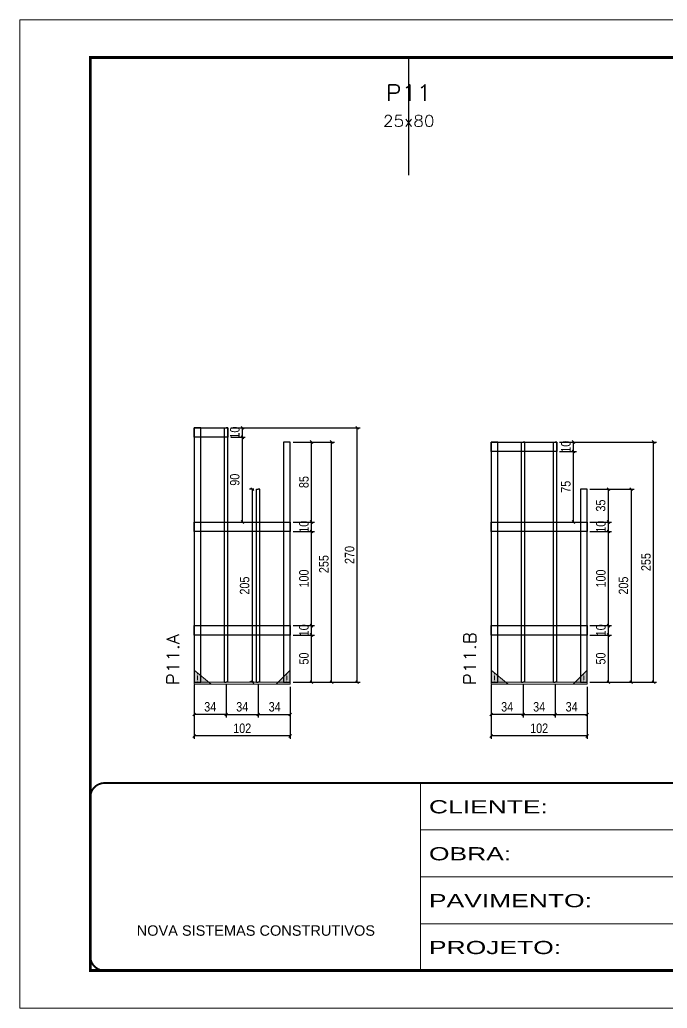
# Model space of a CAD drawing. Extents: x 14400 to 20667, y -21631 to 6985.
# Drawn here: x 17597 to 18285, y 4786 to 5836 of the extents above; entities that cross this region are included whole.
import ezdxf
from ezdxf.enums import TextEntityAlignment as Align

# ---------------------------------------------------------------- set-up
doc = ezdxf.new("R2010")
doc.units = 0
for name, pattern in [('CONTINUO', [0]), ('DASHED', [0.75, 0.5, -0.25]), ('HIDDEN', [0.375, 0.25, -0.125])]:
    doc.linetypes.add(name, pattern=pattern)
for name, color, linetype in [('COTA', 241, 'Continuous'), ('SARR_2.2x10', 60, 'Continuous'), ('SARR_3.5x7', 81, 'Continuous'), ('SARR_7x7', 40, 'Continuous'), ('Texto de Titulo', 7, 'Continuous'), ('Texto Qtd Sarr', 242, 'Continuous')]:
    doc.layers.add(name, color=color, linetype=linetype)
for name, color, linetype, lineweight in [('Folhas', 255, 'Continuous', 9), ('Madeira', 126, 'Continuous', 18), ('Sarr 2.2x7', 40, 'Continuous', 9), ('SARRAFO DE PRESSAO', 251, 'DASHED', 9), ('Texto Seção', 7, 'Continuous', 15)]:
    doc.layers.add(name, color=color, linetype=linetype, lineweight=lineweight)
doc.styles.add('ARIAL', font='arial.ttf')
doc.styles.add('COTA TECNICA', font='techl___.ttf', dxfattribs={"height": 10})
doc.styles.add('REGUA-120', font='ROMANS.shx', dxfattribs={"height": 15})
doc.styles.add('ROMANS', font='romans.shx')
doc.styles.add('Tecnologia', font='')
doc.styles.get('Tecnologia').set_extended_font_data('Forgotten Futurist')
doc.dimstyles.new('PAINEL', dxfattribs={"dimtxt": 10, "dimasz": 3, "dimexe": 3, "dimexo": 3, "dimgap": 3, "dimtad": 1, "dimdec": 1, "dimzin": 12, "dimdsep": 46, "dimtxsty": 'COTA TECNICA', "dimblk1": 'OBLIQUE', "dimblk2": 'OBLIQUE', "dimsah": 1, "dimcen": 0.9, "dimclrd": 4, "dimclre": 4, "dimclrt": 240, "dimadec": 1, "dimazin": 3, "dimtfac": 1, "dimtdec": 1, "dimtmove": 0, "dimatfit": 3, "dimfxl": 1, "dimtolj": 1, "dimtzin": 12, "dimarcsym": 0})

# ---------------------------------------------------------------- blocks, each defined once
blk = doc.blocks.new('9999999999')
at = {"color": 30, "linetype": 'CONTINUO'}
for p, q in [((98564.6, 34230.2), (98564.6, 34429.4)), ((98564.6, 34379.6), (99584, 34379.6)), ((98564.6, 34329.8), (99488, 34329.8)), ((98564.6, 34280), (99488, 34280))]:
    blk.add_line(p, q, dxfattribs=at)
at = {"color": 30, "linetype": 'CONTINUO', "const_width": 2}
blk.add_lwpolyline([(99584, 34230.2), (99584, 34414.4, 0.414214), (99569, 34429.4), (98229, 34429.4, 0.414214), (98214, 34414.4), (98214, 34245.2, 0.414214), (98229, 34230.2), (99584, 34230.2)], format="xyb", dxfattribs=at)
at = {"layer": 'Folhas'}
blk.add_lwpolyline([(98139, 34190.2), (99624, 34190.2), (99624, 35240.2), (98139, 35240.2)], close=True, dxfattribs=at)
at = {"layer": 'Folhas', "color": 30, "const_width": 3}
blk.add_lwpolyline([(98214, 34230.2), (99584, 34230.2), (99584, 35200.2), (98214, 35200.2)], close=True, dxfattribs=at)
at = {"color": 7, "linetype": 'Continuous', "ltscale": 5, "style": 'ARIAL'}
blk.add_text('NOVA SISTEMAS CONSTRUTIVOS', height=11.059, dxfattribs=at).set_placement((98263.2, 34267.2))
at = {"layer": 'Folhas', "color": 7, "style": 'Tecnologia', "width": 1.5}
for s, p in [('CLIENTE:', (98573.7, 34397.2)), ('OBRA:', (98573.7, 34347.3)), ('PAVIMENTO:', (98573.7, 34297.5)), ('PROJETO:', (98573.7, 34247.7))]:
    blk.add_text(s, height=14, dxfattribs=at).set_placement(p)
blk = doc.blocks.new('titulo1')
at = {"layer": 'Defpoints', "color": 252, "linetype": 'HIDDEN', "ltscale": 2}
blk.add_line((0, 0), (0, 125), dxfattribs=at)
at = {"layer": 'Defpoints', "style": 'ROMANS', "oblique": 15}
blk.add_attdef('FOLHA', text='', height=10, dxfattribs=at).set_placement((0, 15.6), align=Align.MIDDLE_CENTER)
at = {"layer": 'Texto Qtd Sarr', "color": 3, "style": 'ROMANS', "oblique": 15}
for tag, height, p in [('TITULO', 17, (0, 71.4)), ('SEÇÃO', 12, (0, 41.5))]:
    blk.add_attdef(tag, text='', height=height, dxfattribs=at).set_placement(p, align=Align.MIDDLE_CENTER)
blk = doc.blocks.new('_Oblique')
at = {"color": 0, "linetype": 'ByBlock', "lineweight": -2}
blk.add_line((-0.5, -0.5), (0.5, 0.5), dxfattribs=at)
blk = doc.blocks.new('*D684')
at = {"layer": 'COTA', "color": 4, "lineweight": -2, "transparency": 16777216}
for p, q in [((18097.8, 5129.6), (18097.8, 5095.1)), ((18131.8, 5129.6), (18131.8, 5095.1)), ((18131.8, 5098.1), (18097.8, 5098.1))]:
    blk.add_line(p, q, dxfattribs=at)
at = {"layer": 'Defpoints', "color": 0, "transparency": 16777216}
for p in [(18097.8, 5132.6), (18131.8, 5132.6), (18097.8, 5098.1)]:
    blk.add_point(p, dxfattribs=at)
at = {"layer": 'COTA', "color": 4, "lineweight": -2, "transparency": 16777216, "xscale": 3, "yscale": 3, "zscale": 3, "rotation": 180}
blk.add_blockref('_Oblique', (18097.8, 5098.1), dxfattribs=at)
at = {"layer": 'COTA', "color": 4, "lineweight": -2, "transparency": 16777216, "xscale": 3, "yscale": 3, "zscale": 3}
blk.add_blockref('_Oblique', (18131.8, 5098.1), dxfattribs=at)
at = {"layer": 'COTA', "color": 240, "transparency": 16777216, "insert": (18114.8, 5106.3), "char_height": 10, "attachment_point": 5, "style": 'COTA TECNICA'}
blk.add_mtext('\\A1;34', dxfattribs=at)
blk = doc.blocks.new('*D685')
at = {"layer": 'COTA', "color": 4, "lineweight": -2, "transparency": 16777216}
for p, q in [((18165.8, 5129.6), (18165.8, 5095.1)), ((18199.8, 5127.4), (18199.8, 5095.1)), ((18165.8, 5098.1), (18199.8, 5098.1))]:
    blk.add_line(p, q, dxfattribs=at)
at = {"layer": 'Defpoints', "color": 0, "transparency": 16777216}
for p in [(18165.8, 5132.6), (18199.8, 5130.4), (18199.8, 5098.1)]:
    blk.add_point(p, dxfattribs=at)
at = {"layer": 'COTA', "color": 4, "lineweight": -2, "transparency": 16777216, "xscale": 3, "yscale": 3, "zscale": 3, "rotation": 180}
blk.add_blockref('_Oblique', (18165.8, 5098.1), dxfattribs=at)
at = {"layer": 'COTA', "color": 4, "lineweight": -2, "transparency": 16777216, "xscale": 3, "yscale": 3, "zscale": 3}
blk.add_blockref('_Oblique', (18199.8, 5098.1), dxfattribs=at)
at = {"layer": 'COTA', "color": 240, "transparency": 16777216, "insert": (18183.3, 5106.3), "char_height": 10, "attachment_point": 5, "style": 'COTA TECNICA'}
blk.add_mtext('\\A1;34', dxfattribs=at)
blk = doc.blocks.new('*D686')
at = {"layer": 'COTA', "color": 4, "lineweight": -2, "transparency": 16777216}
for p, q in [((18131.8, 5129.6), (18131.8, 5095.1)), ((18165.8, 5129.6), (18165.8, 5095.1)), ((18131.8, 5098.1), (18165.8, 5098.1))]:
    blk.add_line(p, q, dxfattribs=at)
at = {"layer": 'Defpoints', "color": 0, "transparency": 16777216}
for p in [(18131.8, 5132.6), (18165.8, 5132.6), (18165.8, 5098.1)]:
    blk.add_point(p, dxfattribs=at)
at = {"layer": 'COTA', "color": 4, "lineweight": -2, "transparency": 16777216, "xscale": 3, "yscale": 3, "zscale": 3, "rotation": 180}
blk.add_blockref('_Oblique', (18131.8, 5098.1), dxfattribs=at)
at = {"layer": 'COTA', "color": 4, "lineweight": -2, "transparency": 16777216, "xscale": 3, "yscale": 3, "zscale": 3}
blk.add_blockref('_Oblique', (18165.8, 5098.1), dxfattribs=at)
at = {"layer": 'COTA', "color": 240, "transparency": 16777216, "insert": (18148.8, 5106.3), "char_height": 10, "attachment_point": 5, "style": 'COTA TECNICA'}
blk.add_mtext('\\A1;34', dxfattribs=at)
blk = doc.blocks.new('*D687')
at = {"layer": 'COTA', "color": 4, "lineweight": -2, "transparency": 16777216}
for p, q in [((18097.8, 5127.4), (18097.8, 5072.4)), ((18199.8, 5127.4), (18199.8, 5072.4)), ((18199.8, 5075.4), (18097.8, 5075.4))]:
    blk.add_line(p, q, dxfattribs=at)
at = {"layer": 'Defpoints', "color": 0, "transparency": 16777216}
for p in [(18097.8, 5130.4), (18199.8, 5130.4), (18097.8, 5075.4)]:
    blk.add_point(p, dxfattribs=at)
at = {"layer": 'COTA', "color": 4, "lineweight": -2, "transparency": 16777216, "xscale": 3, "yscale": 3, "zscale": 3, "rotation": 180}
blk.add_blockref('_Oblique', (18097.8, 5075.4), dxfattribs=at)
at = {"layer": 'COTA', "color": 4, "lineweight": -2, "transparency": 16777216, "xscale": 3, "yscale": 3, "zscale": 3}
blk.add_blockref('_Oblique', (18199.8, 5075.4), dxfattribs=at)
at = {"layer": 'COTA', "color": 240, "transparency": 16777216, "insert": (18148.8, 5083.5), "char_height": 10, "attachment_point": 5, "style": 'COTA TECNICA'}
blk.add_mtext('\\A1;102', dxfattribs=at)
blk = doc.blocks.new('*D688')
at = {"layer": 'COTA', "color": 4, "lineweight": -2, "transparency": 16777216}
for p, q in [((18202.8, 5182.6), (18225.5, 5182.6)), ((18222.5, 5132.6), (18222.5, 5182.6)), ((18202.8, 5132.6), (18225.5, 5132.6))]:
    blk.add_line(p, q, dxfattribs=at)
at = {"layer": 'Defpoints', "color": 0, "transparency": 16777216}
for p in [(18199.8, 5182.6), (18222.5, 5182.6), (18199.8, 5132.6)]:
    blk.add_point(p, dxfattribs=at)
at = {"layer": 'COTA', "color": 4, "lineweight": -2, "transparency": 16777216, "xscale": 3, "yscale": 3, "zscale": 3}
for p, rotation in [((18222.5, 5182.6), 90), ((18222.5, 5132.6), 270)]:
    blk.add_blockref('_Oblique', p, dxfattribs=dict(at, rotation=rotation))
at = {"layer": 'COTA', "color": 240, "transparency": 16777216, "insert": (18214.3, 5157.6), "char_height": 10, "attachment_point": 5, "rotation": 90, "style": 'COTA TECNICA'}
blk.add_mtext('\\A1;50', dxfattribs=at)
blk = doc.blocks.new('*D689')
at = {"layer": 'COTA', "color": 4, "lineweight": -2, "transparency": 16777216}
for p, q in [((18202.8, 5192.6), (18225.5, 5192.6)), ((18222.5, 5182.6), (18222.5, 5192.6)), ((18202.8, 5182.6), (18225.5, 5182.6))]:
    blk.add_line(p, q, dxfattribs=at)
at = {"layer": 'Defpoints', "color": 0, "transparency": 16777216}
for p in [(18199.8, 5192.6), (18222.5, 5192.6), (18199.8, 5182.6)]:
    blk.add_point(p, dxfattribs=at)
at = {"layer": 'COTA', "color": 4, "lineweight": -2, "transparency": 16777216, "xscale": 3, "yscale": 3, "zscale": 3}
for p, rotation in [((18222.5, 5192.6), 90), ((18222.5, 5182.6), 270)]:
    blk.add_blockref('_Oblique', p, dxfattribs=dict(at, rotation=rotation))
at = {"layer": 'COTA', "color": 240, "transparency": 16777216, "insert": (18214.4, 5187.6), "char_height": 10, "attachment_point": 5, "rotation": 90, "style": 'COTA TECNICA'}
blk.add_mtext('\\A1;10', dxfattribs=at)
blk = doc.blocks.new('*D690')
at = {"layer": 'COTA', "color": 4, "lineweight": -2, "transparency": 16777216}
for p, q in [((18202.8, 5292.6), (18225.5, 5292.6)), ((18222.5, 5192.6), (18222.5, 5292.6)), ((18202.8, 5192.6), (18225.5, 5192.6))]:
    blk.add_line(p, q, dxfattribs=at)
at = {"layer": 'Defpoints', "color": 0, "transparency": 16777216}
for p in [(18199.8, 5292.6), (18222.5, 5292.6), (18199.8, 5192.6)]:
    blk.add_point(p, dxfattribs=at)
at = {"layer": 'COTA', "color": 4, "lineweight": -2, "transparency": 16777216, "xscale": 3, "yscale": 3, "zscale": 3}
for p, rotation in [((18222.5, 5292.6), 90), ((18222.5, 5192.6), 270)]:
    blk.add_blockref('_Oblique', p, dxfattribs=dict(at, rotation=rotation))
at = {"layer": 'COTA', "color": 240, "transparency": 16777216, "insert": (18214.4, 5242.6), "char_height": 10, "attachment_point": 5, "rotation": 90, "style": 'COTA TECNICA'}
blk.add_mtext('\\A1;100', dxfattribs=at)
blk = doc.blocks.new('*D691')
at = {"layer": 'COTA', "color": 4, "lineweight": -2, "transparency": 16777216}
for p, q in [((18202.8, 5302.6), (18225.5, 5302.6)), ((18222.5, 5292.6), (18222.5, 5302.6)), ((18202.8, 5292.6), (18225.5, 5292.6))]:
    blk.add_line(p, q, dxfattribs=at)
at = {"layer": 'Defpoints', "color": 0, "transparency": 16777216}
for p in [(18199.8, 5302.6), (18222.5, 5302.6), (18199.8, 5292.6)]:
    blk.add_point(p, dxfattribs=at)
at = {"layer": 'COTA', "color": 4, "lineweight": -2, "transparency": 16777216, "xscale": 3, "yscale": 3, "zscale": 3}
for p, rotation in [((18222.5, 5302.6), 90), ((18222.5, 5292.6), 270)]:
    blk.add_blockref('_Oblique', p, dxfattribs=dict(at, rotation=rotation))
at = {"layer": 'COTA', "color": 240, "transparency": 16777216, "insert": (18214.4, 5297.6), "char_height": 10, "attachment_point": 5, "rotation": 90, "style": 'COTA TECNICA'}
blk.add_mtext('\\A1;10', dxfattribs=at)
blk = doc.blocks.new('*D692')
at = {"layer": 'COTA', "color": 4, "lineweight": -2, "transparency": 16777216}
for p, q in [((18202.8, 5337.6), (18225.5, 5337.6)), ((18222.5, 5302.6), (18222.5, 5337.6)), ((18202.8, 5302.6), (18225.5, 5302.6))]:
    blk.add_line(p, q, dxfattribs=at)
at = {"layer": 'Defpoints', "color": 0, "transparency": 16777216}
for p in [(18199.8, 5337.6), (18222.5, 5337.6), (18199.8, 5302.6)]:
    blk.add_point(p, dxfattribs=at)
at = {"layer": 'COTA', "color": 4, "lineweight": -2, "transparency": 16777216, "xscale": 3, "yscale": 3, "zscale": 3}
for p, rotation in [((18222.5, 5337.6), 90), ((18222.5, 5302.6), 270)]:
    blk.add_blockref('_Oblique', p, dxfattribs=dict(at, rotation=rotation))
at = {"layer": 'COTA', "color": 240, "transparency": 16777216, "insert": (18214.2, 5320.1), "char_height": 10, "attachment_point": 5, "rotation": 90, "style": 'COTA TECNICA'}
blk.add_mtext('\\A1;35', dxfattribs=at)
blk = doc.blocks.new('*D693')
at = {"layer": 'COTA', "color": 4, "lineweight": -2, "transparency": 16777216}
for p, q in [((17782.3, 5129.6), (17782.3, 5095.1)), ((17816.3, 5129.6), (17816.3, 5095.1)), ((17816.3, 5098.1), (17782.3, 5098.1))]:
    blk.add_line(p, q, dxfattribs=at)
at = {"layer": 'Defpoints', "color": 0, "transparency": 16777216}
for p in [(17782.3, 5132.6), (17816.3, 5132.6), (17782.3, 5098.1)]:
    blk.add_point(p, dxfattribs=at)
at = {"layer": 'COTA', "color": 4, "lineweight": -2, "transparency": 16777216, "xscale": 3, "yscale": 3, "zscale": 3, "rotation": 180}
blk.add_blockref('_Oblique', (17782.3, 5098.1), dxfattribs=at)
at = {"layer": 'COTA', "color": 4, "lineweight": -2, "transparency": 16777216, "xscale": 3, "yscale": 3, "zscale": 3}
blk.add_blockref('_Oblique', (17816.3, 5098.1), dxfattribs=at)
at = {"layer": 'COTA', "color": 240, "transparency": 16777216, "insert": (17799.3, 5106.3), "char_height": 10, "attachment_point": 5, "style": 'COTA TECNICA'}
blk.add_mtext('\\A1;34', dxfattribs=at)
blk = doc.blocks.new('*D694')
at = {"layer": 'COTA', "color": 4, "lineweight": -2, "transparency": 16777216}
for p, q in [((17850.3, 5129.6), (17850.3, 5095.1)), ((17884.3, 5127.4), (17884.3, 5095.1)), ((17850.3, 5098.1), (17884.3, 5098.1))]:
    blk.add_line(p, q, dxfattribs=at)
at = {"layer": 'Defpoints', "color": 0, "transparency": 16777216}
for p in [(17850.3, 5132.6), (17884.3, 5130.4), (17884.3, 5098.1)]:
    blk.add_point(p, dxfattribs=at)
at = {"layer": 'COTA', "color": 4, "lineweight": -2, "transparency": 16777216, "xscale": 3, "yscale": 3, "zscale": 3, "rotation": 180}
blk.add_blockref('_Oblique', (17850.3, 5098.1), dxfattribs=at)
at = {"layer": 'COTA', "color": 4, "lineweight": -2, "transparency": 16777216, "xscale": 3, "yscale": 3, "zscale": 3}
blk.add_blockref('_Oblique', (17884.3, 5098.1), dxfattribs=at)
at = {"layer": 'COTA', "color": 240, "transparency": 16777216, "insert": (17867.8, 5106.3), "char_height": 10, "attachment_point": 5, "style": 'COTA TECNICA'}
blk.add_mtext('\\A1;34', dxfattribs=at)
blk = doc.blocks.new('*D695')
at = {"layer": 'COTA', "color": 4, "lineweight": -2, "transparency": 16777216}
for p, q in [((17816.3, 5129.6), (17816.3, 5095.1)), ((17850.3, 5129.6), (17850.3, 5095.1)), ((17816.3, 5098.1), (17850.3, 5098.1))]:
    blk.add_line(p, q, dxfattribs=at)
at = {"layer": 'Defpoints', "color": 0, "transparency": 16777216}
for p in [(17816.3, 5132.6), (17850.3, 5132.6), (17850.3, 5098.1)]:
    blk.add_point(p, dxfattribs=at)
at = {"layer": 'COTA', "color": 4, "lineweight": -2, "transparency": 16777216, "xscale": 3, "yscale": 3, "zscale": 3, "rotation": 180}
blk.add_blockref('_Oblique', (17816.3, 5098.1), dxfattribs=at)
at = {"layer": 'COTA', "color": 4, "lineweight": -2, "transparency": 16777216, "xscale": 3, "yscale": 3, "zscale": 3}
blk.add_blockref('_Oblique', (17850.3, 5098.1), dxfattribs=at)
at = {"layer": 'COTA', "color": 240, "transparency": 16777216, "insert": (17833.3, 5106.3), "char_height": 10, "attachment_point": 5, "style": 'COTA TECNICA'}
blk.add_mtext('\\A1;34', dxfattribs=at)
blk = doc.blocks.new('*D696')
at = {"layer": 'COTA', "color": 4, "lineweight": -2, "transparency": 16777216}
for p, q in [((17782.3, 5127.4), (17782.3, 5072.4)), ((17884.3, 5127.4), (17884.3, 5072.4)), ((17884.3, 5075.4), (17782.3, 5075.4))]:
    blk.add_line(p, q, dxfattribs=at)
at = {"layer": 'Defpoints', "color": 0, "transparency": 16777216}
for p in [(17782.3, 5130.4), (17884.3, 5130.4), (17782.3, 5075.4)]:
    blk.add_point(p, dxfattribs=at)
at = {"layer": 'COTA', "color": 4, "lineweight": -2, "transparency": 16777216, "xscale": 3, "yscale": 3, "zscale": 3, "rotation": 180}
blk.add_blockref('_Oblique', (17782.3, 5075.4), dxfattribs=at)
at = {"layer": 'COTA', "color": 4, "lineweight": -2, "transparency": 16777216, "xscale": 3, "yscale": 3, "zscale": 3}
blk.add_blockref('_Oblique', (17884.3, 5075.4), dxfattribs=at)
at = {"layer": 'COTA', "color": 240, "transparency": 16777216, "insert": (17833.3, 5083.5), "char_height": 10, "attachment_point": 5, "style": 'COTA TECNICA'}
blk.add_mtext('\\A1;102', dxfattribs=at)
blk = doc.blocks.new('*D697')
at = {"layer": 'COTA', "color": 4, "lineweight": -2, "transparency": 16777216}
for p, q in [((17887.3, 5182.6), (17910, 5182.6)), ((17907, 5132.6), (17907, 5182.6)), ((17887.3, 5132.6), (17910, 5132.6))]:
    blk.add_line(p, q, dxfattribs=at)
at = {"layer": 'Defpoints', "color": 0, "transparency": 16777216}
for p in [(17884.3, 5182.6), (17907, 5182.6), (17884.3, 5132.6)]:
    blk.add_point(p, dxfattribs=at)
at = {"layer": 'COTA', "color": 4, "lineweight": -2, "transparency": 16777216, "xscale": 3, "yscale": 3, "zscale": 3}
for p, rotation in [((17907, 5182.6), 90), ((17907, 5132.6), 270)]:
    blk.add_blockref('_Oblique', p, dxfattribs=dict(at, rotation=rotation))
at = {"layer": 'COTA', "color": 240, "transparency": 16777216, "insert": (17898.9, 5157.6), "char_height": 10, "attachment_point": 5, "rotation": 90, "style": 'COTA TECNICA'}
blk.add_mtext('\\A1;50', dxfattribs=at)
blk = doc.blocks.new('*D698')
at = {"layer": 'COTA', "color": 4, "lineweight": -2, "transparency": 16777216}
for p, q in [((17887.3, 5192.6), (17910, 5192.6)), ((17907, 5182.6), (17907, 5192.6)), ((17887.3, 5182.6), (17910, 5182.6))]:
    blk.add_line(p, q, dxfattribs=at)
at = {"layer": 'Defpoints', "color": 0, "transparency": 16777216}
for p in [(17884.3, 5192.6), (17907, 5192.6), (17884.3, 5182.6)]:
    blk.add_point(p, dxfattribs=at)
at = {"layer": 'COTA', "color": 4, "lineweight": -2, "transparency": 16777216, "xscale": 3, "yscale": 3, "zscale": 3}
for p, rotation in [((17907, 5192.6), 90), ((17907, 5182.6), 270)]:
    blk.add_blockref('_Oblique', p, dxfattribs=dict(at, rotation=rotation))
at = {"layer": 'COTA', "color": 240, "transparency": 16777216, "insert": (17898.9, 5187.6), "char_height": 10, "attachment_point": 5, "rotation": 90, "style": 'COTA TECNICA'}
blk.add_mtext('\\A1;10', dxfattribs=at)
blk = doc.blocks.new('*D699')
at = {"layer": 'COTA', "color": 4, "lineweight": -2, "transparency": 16777216}
for p, q in [((17887.3, 5292.6), (17910, 5292.6)), ((17907, 5192.6), (17907, 5292.6)), ((17887.3, 5192.6), (17910, 5192.6))]:
    blk.add_line(p, q, dxfattribs=at)
at = {"layer": 'Defpoints', "color": 0, "transparency": 16777216}
for p in [(17884.3, 5292.6), (17907, 5292.6), (17884.3, 5192.6)]:
    blk.add_point(p, dxfattribs=at)
at = {"layer": 'COTA', "color": 4, "lineweight": -2, "transparency": 16777216, "xscale": 3, "yscale": 3, "zscale": 3}
for p, rotation in [((17907, 5292.6), 90), ((17907, 5192.6), 270)]:
    blk.add_blockref('_Oblique', p, dxfattribs=dict(at, rotation=rotation))
at = {"layer": 'COTA', "color": 240, "transparency": 16777216, "insert": (17898.9, 5242.6), "char_height": 10, "attachment_point": 5, "rotation": 90, "style": 'COTA TECNICA'}
blk.add_mtext('\\A1;100', dxfattribs=at)
blk = doc.blocks.new('*D700')
at = {"layer": 'COTA', "color": 4, "lineweight": -2, "transparency": 16777216}
for p, q in [((17887.3, 5302.6), (17910, 5302.6)), ((17907, 5292.6), (17907, 5302.6)), ((17887.3, 5292.6), (17910, 5292.6))]:
    blk.add_line(p, q, dxfattribs=at)
at = {"layer": 'Defpoints', "color": 0, "transparency": 16777216}
for p in [(17884.3, 5302.6), (17907, 5302.6), (17884.3, 5292.6)]:
    blk.add_point(p, dxfattribs=at)
at = {"layer": 'COTA', "color": 4, "lineweight": -2, "transparency": 16777216, "xscale": 3, "yscale": 3, "zscale": 3}
for p, rotation in [((17907, 5302.6), 90), ((17907, 5292.6), 270)]:
    blk.add_blockref('_Oblique', p, dxfattribs=dict(at, rotation=rotation))
at = {"layer": 'COTA', "color": 240, "transparency": 16777216, "insert": (17898.9, 5297.6), "char_height": 10, "attachment_point": 5, "rotation": 90, "style": 'COTA TECNICA'}
blk.add_mtext('\\A1;10', dxfattribs=at)
blk = doc.blocks.new('*D701')
at = {"layer": 'COTA', "color": 4, "lineweight": -2, "transparency": 16777216}
for p, q in [((17887.3, 5387.6), (17931.3, 5387.6)), ((17928.3, 5132.6), (17928.3, 5387.6)), ((17887.3, 5132.6), (17931.3, 5132.6))]:
    blk.add_line(p, q, dxfattribs=at)
at = {"layer": 'Defpoints', "color": 0, "transparency": 16777216}
for p in [(17884.3, 5387.6), (17928.3, 5387.6), (17884.3, 5132.6)]:
    blk.add_point(p, dxfattribs=at)
at = {"layer": 'COTA', "color": 4, "lineweight": -2, "transparency": 16777216, "xscale": 3, "yscale": 3, "zscale": 3}
for p, rotation in [((17928.3, 5387.6), 90), ((17928.3, 5132.6), 270)]:
    blk.add_blockref('_Oblique', p, dxfattribs=dict(at, rotation=rotation))
at = {"layer": 'COTA', "color": 240, "transparency": 16777216, "insert": (17920.1, 5257.9), "char_height": 10, "attachment_point": 5, "rotation": 90, "style": 'COTA TECNICA'}
blk.add_mtext('\\A1;255', dxfattribs=at)
blk = doc.blocks.new('*D702')
at = {"layer": 'COTA', "color": 4, "lineweight": -2, "transparency": 16777216}
for p, q in [((17845.6, 5337.6), (17841, 5337.6)), ((17844, 5337.6), (17844, 5132.6)), ((17845.6, 5132.6), (17841, 5132.6))]:
    blk.add_line(p, q, dxfattribs=at)
at = {"layer": 'Defpoints', "color": 0, "transparency": 16777216}
for p in [(17848.6, 5337.6), (17844, 5132.6), (17848.6, 5132.6)]:
    blk.add_point(p, dxfattribs=at)
at = {"layer": 'COTA', "color": 4, "lineweight": -2, "transparency": 16777216, "xscale": 3, "yscale": 3, "zscale": 3}
for p, rotation in [((17844, 5337.6), 90), ((17844, 5132.6), 270)]:
    blk.add_blockref('_Oblique', p, dxfattribs=dict(at, rotation=rotation))
at = {"layer": 'COTA', "color": 240, "transparency": 16777216, "insert": (17835.9, 5235.1), "char_height": 10, "attachment_point": 5, "rotation": 90, "style": 'COTA TECNICA'}
blk.add_mtext('\\A1;205', dxfattribs=at)
blk = doc.blocks.new('*D705')
at = {"layer": 'COTA', "color": 4, "lineweight": -2, "transparency": 16777216}
for p, q in [((17887.3, 5387.6), (17910, 5387.6)), ((17907, 5302.6), (17907, 5387.6)), ((17887.3, 5302.6), (17910, 5302.6))]:
    blk.add_line(p, q, dxfattribs=at)
at = {"layer": 'Defpoints', "color": 0, "transparency": 16777216}
for p in [(17884.3, 5387.6), (17907, 5387.6), (17884.3, 5302.6)]:
    blk.add_point(p, dxfattribs=at)
at = {"layer": 'COTA', "color": 4, "lineweight": -2, "transparency": 16777216, "xscale": 3, "yscale": 3, "zscale": 3}
for p, rotation in [((17907, 5387.6), 90), ((17907, 5302.6), 270)]:
    blk.add_blockref('_Oblique', p, dxfattribs=dict(at, rotation=rotation))
at = {"layer": 'COTA', "color": 240, "transparency": 16777216, "insert": (17898.9, 5345.1), "char_height": 10, "attachment_point": 5, "rotation": 90, "style": 'COTA TECNICA'}
blk.add_mtext('\\A1;85', dxfattribs=at)
blk = doc.blocks.new('*D706')
at = {"layer": 'COTA', "color": 4, "lineweight": -2, "transparency": 16777216}
for p, q in [((18202.8, 5337.6), (18249.6, 5337.6)), ((18246.6, 5337.6), (18246.6, 5132.6)), ((18202.8, 5132.6), (18249.6, 5132.6))]:
    blk.add_line(p, q, dxfattribs=at)
at = {"layer": 'Defpoints', "color": 0, "transparency": 16777216}
for p in [(18199.8, 5337.6), (18199.8, 5132.6), (18246.6, 5132.6)]:
    blk.add_point(p, dxfattribs=at)
at = {"layer": 'COTA', "color": 4, "lineweight": -2, "transparency": 16777216, "xscale": 3, "yscale": 3, "zscale": 3}
for p, rotation in [((18246.6, 5337.6), 90), ((18246.6, 5132.6), 270)]:
    blk.add_blockref('_Oblique', p, dxfattribs=dict(at, rotation=rotation))
at = {"layer": 'COTA', "color": 240, "transparency": 16777216, "insert": (18238.4, 5235.1), "char_height": 10, "attachment_point": 5, "rotation": 90, "style": 'COTA TECNICA'}
blk.add_mtext('\\A1;205', dxfattribs=at)
blk = doc.blocks.new('*D707')
at = {"layer": 'COTA', "color": 4, "lineweight": -2, "transparency": 16777216}
for p, q in [((18170.5, 5387.6), (18273.4, 5387.6)), ((18270.4, 5132.6), (18270.4, 5387.6)), ((18202.8, 5132.6), (18273.4, 5132.6))]:
    blk.add_line(p, q, dxfattribs=at)
at = {"layer": 'Defpoints', "color": 0, "transparency": 16777216}
for p in [(18167.5, 5387.6), (18270.4, 5387.6), (18199.8, 5132.6)]:
    blk.add_point(p, dxfattribs=at)
at = {"layer": 'COTA', "color": 4, "lineweight": -2, "transparency": 16777216, "xscale": 3, "yscale": 3, "zscale": 3}
for p, rotation in [((18270.4, 5387.6), 90), ((18270.4, 5132.6), 270)]:
    blk.add_blockref('_Oblique', p, dxfattribs=dict(at, rotation=rotation))
at = {"layer": 'COTA', "color": 240, "transparency": 16777216, "insert": (18262.3, 5260.1), "char_height": 10, "attachment_point": 5, "rotation": 90, "style": 'COTA TECNICA'}
blk.add_mtext('\\A1;255', dxfattribs=at)
blk = doc.blocks.new('*D708')
at = {"layer": 'COTA', "color": 4, "lineweight": -2, "transparency": 16777216}
for p, q in [((18170.5, 5377.6), (18188.3, 5377.6)), ((18185.3, 5302.6), (18185.3, 5377.6)), ((18136.5, 5302.6), (18188.3, 5302.6))]:
    blk.add_line(p, q, dxfattribs=at)
at = {"layer": 'Defpoints', "color": 0, "transparency": 16777216}
for p in [(18167.5, 5377.6), (18185.3, 5377.6), (18133.5, 5302.6)]:
    blk.add_point(p, dxfattribs=at)
at = {"layer": 'COTA', "color": 4, "lineweight": -2, "transparency": 16777216, "xscale": 3, "yscale": 3, "zscale": 3}
for p, rotation in [((18185.3, 5377.6), 90), ((18185.3, 5302.6), 270)]:
    blk.add_blockref('_Oblique', p, dxfattribs=dict(at, rotation=rotation))
at = {"layer": 'COTA', "color": 240, "transparency": 16777216, "insert": (18177.2, 5340.1), "char_height": 10, "attachment_point": 5, "rotation": 90, "style": 'COTA TECNICA'}
blk.add_mtext('\\A1;75', dxfattribs=at)
blk = doc.blocks.new('*D703')
at = {"layer": 'COTA', "color": 4, "lineweight": -2, "transparency": 16777216}
for p, q in [((18170.5, 5387.6), (18188.3, 5387.6)), ((18185.3, 5377.6), (18185.3, 5387.6)), ((18170.5, 5377.6), (18188.3, 5377.6))]:
    blk.add_line(p, q, dxfattribs=at)
at = {"layer": 'Defpoints', "color": 0, "transparency": 16777216}
for p in [(18167.5, 5387.6), (18185.3, 5387.6), (18167.5, 5377.6)]:
    blk.add_point(p, dxfattribs=at)
at = {"layer": 'COTA', "color": 4, "lineweight": -2, "transparency": 16777216, "xscale": 3, "yscale": 3, "zscale": 3}
for p, rotation in [((18185.3, 5387.6), 90), ((18185.3, 5377.6), 270)]:
    blk.add_blockref('_Oblique', p, dxfattribs=dict(at, rotation=rotation))
at = {"layer": 'COTA', "color": 240, "transparency": 16777216, "insert": (18177.2, 5382.6), "char_height": 10, "attachment_point": 5, "rotation": 90, "style": 'COTA TECNICA'}
blk.add_mtext('\\A1;10', dxfattribs=at)
blk = doc.blocks.new('*D704')
at = {"layer": 'COTA', "color": 4, "lineweight": -2, "transparency": 16777216}
for p, q in [((17821.1, 5402.6), (17958.5, 5402.6)), ((17955.5, 5132.6), (17955.5, 5402.6)), ((17887.3, 5132.6), (17958.5, 5132.6))]:
    blk.add_line(p, q, dxfattribs=at)
at = {"layer": 'Defpoints', "color": 0, "transparency": 16777216}
for p in [(17818.1, 5402.6), (17955.5, 5402.6), (17884.3, 5132.6)]:
    blk.add_point(p, dxfattribs=at)
at = {"layer": 'COTA', "color": 4, "lineweight": -2, "transparency": 16777216, "xscale": 3, "yscale": 3, "zscale": 3}
for p, rotation in [((17955.5, 5402.6), 90), ((17955.5, 5132.6), 270)]:
    blk.add_blockref('_Oblique', p, dxfattribs=dict(at, rotation=rotation))
at = {"layer": 'COTA', "color": 240, "transparency": 16777216, "insert": (17947.4, 5267.6), "char_height": 10, "attachment_point": 5, "rotation": 90, "style": 'COTA TECNICA'}
blk.add_mtext('\\A1;270', dxfattribs=at)
blk = doc.blocks.new('*D682')
at = {"layer": 'COTA', "color": 4, "lineweight": -2, "transparency": 16777216}
for p, q in [((17821.1, 5402.6), (17836.6, 5402.6)), ((17833.6, 5392.6), (17833.6, 5402.6)), ((17821.1, 5392.6), (17836.6, 5392.6))]:
    blk.add_line(p, q, dxfattribs=at)
at = {"layer": 'Defpoints', "color": 0, "transparency": 16777216}
for p in [(17818.1, 5402.6), (17833.6, 5402.6), (17818.1, 5392.6)]:
    blk.add_point(p, dxfattribs=at)
at = {"layer": 'COTA', "color": 4, "lineweight": -2, "transparency": 16777216, "xscale": 3, "yscale": 3, "zscale": 3}
for p, rotation in [((17833.6, 5402.6), 90), ((17833.6, 5392.6), 270)]:
    blk.add_blockref('_Oblique', p, dxfattribs=dict(at, rotation=rotation))
at = {"layer": 'COTA', "color": 240, "transparency": 16777216, "insert": (17825.5, 5397.6), "char_height": 10, "attachment_point": 5, "rotation": 90, "style": 'COTA TECNICA'}
blk.add_mtext('\\A1;10', dxfattribs=at)
blk = doc.blocks.new('*D683')
at = {"layer": 'COTA', "color": 4, "lineweight": -2, "transparency": 16777216}
for p, q in [((17821.1, 5392.6), (17836.6, 5392.6)), ((17833.6, 5302.6), (17833.6, 5392.6)), ((17821.1, 5302.6), (17836.6, 5302.6))]:
    blk.add_line(p, q, dxfattribs=at)
at = {"layer": 'Defpoints', "color": 0, "transparency": 16777216}
for p in [(17818.1, 5392.6), (17833.6, 5392.6), (17818.1, 5302.6)]:
    blk.add_point(p, dxfattribs=at)
at = {"layer": 'COTA', "color": 4, "lineweight": -2, "transparency": 16777216, "xscale": 3, "yscale": 3, "zscale": 3}
for p, rotation in [((17833.6, 5392.6), 90), ((17833.6, 5302.6), 270)]:
    blk.add_blockref('_Oblique', p, dxfattribs=dict(at, rotation=rotation))
at = {"layer": 'COTA', "color": 240, "transparency": 16777216, "insert": (17825.4, 5347.6), "char_height": 10, "attachment_point": 5, "rotation": 90, "style": 'COTA TECNICA'}
blk.add_mtext('\\A1;90', dxfattribs=at)

msp = doc.modelspace()

# ---------------------------------------------------------------- hatches: boundary and pattern name
at = {"layer": 'Madeira'}
h = msp.add_hatch(color=252, dxfattribs=at)
h.dxf.hatch_style = 2
h.paths.add_polyline_path([(17782.34, 5145.44), (17782.34, 5130.44), (17800.34, 5130.44)])
h = msp.add_hatch(color=252, dxfattribs=at)
h.dxf.hatch_style = 2
h.paths.add_polyline_path([(17884.34, 5145.44), (17884.34, 5130.44), (17869.34, 5130.44)])
h = msp.add_hatch(color=252, dxfattribs=at)
h.dxf.hatch_style = 2
h.paths.add_polyline_path([(18097.76, 5145.44), (18097.76, 5130.44), (18115.76, 5130.44)])
h = msp.add_hatch(color=252, dxfattribs=at)
h.dxf.hatch_style = 2
h.paths.add_polyline_path([(18199.76, 5145.44), (18199.76, 5130.44), (18184.76, 5130.44)])

# ---------------------------------------------------------------- linework, layer by layer
at = {"layer": 'Madeira', "color": 1, "linetype": 'HIDDEN'}
for p, q in [((17785.84, 5141.94), (17785.84, 5132.64)), ((17785.84, 5141.94), (17785.84, 5132.64)), ((17789.34, 5138.43), (17789.34, 5132.64)), ((17880.84, 5141.94), (17880.84, 5132.64)), ((17880.84, 5141.94), (17880.84, 5132.64)), ((18101.26, 5141.94), (18101.26, 5132.64)), ((18101.26, 5141.94), (18101.26, 5132.64)), ((18104.76, 5138.43), (18104.76, 5132.64)), ((18196.26, 5141.94), (18196.26, 5132.64)), ((18196.26, 5141.94), (18196.26, 5132.64)), ((17792.18, 5132.64), (17782.34, 5132.64)), ((17792.18, 5132.64), (17782.34, 5132.64)), ((17798.14, 5132.64), (17782.34, 5132.64)), ((17871.54, 5132.64), (17884.34, 5132.64)), ((17874.51, 5132.64), (17884.34, 5132.64)), ((17874.51, 5132.64), (17884.34, 5132.64)), ((18107.59, 5132.64), (18097.76, 5132.64)), ((18107.59, 5132.64), (18097.76, 5132.64)), ((18113.56, 5132.64), (18097.76, 5132.64)), ((18186.96, 5132.64), (18199.76, 5132.64)), ((18189.92, 5132.64), (18199.76, 5132.64)), ((18189.92, 5132.64), (18199.76, 5132.64))]:
    msp.add_line(p, q, dxfattribs=at)
at = {"layer": 'Madeira'}
for p, q in [((17782.34, 5132.64), (17782.34, 5130.44)), ((17782.34, 5132.64), (17782.34, 5130.44)), ((17782.34, 5132.64), (17782.34, 5130.44)), ((18097.76, 5132.64), (18097.76, 5130.44)), ((18097.76, 5132.64), (18097.76, 5130.44)), ((18097.76, 5132.64), (18097.76, 5130.44))]:
    msp.add_line(p, q, dxfattribs=at)
at = {"layer": 'Madeira', "color": 0}
for points in [[(17782.34, 5145.44), (17782.34, 5130.44), (17800.34, 5130.44), (17782.34, 5145.44)], [(17884.34, 5145.44), (17884.34, 5130.44), (17869.34, 5130.44), (17884.34, 5145.44)], [(18097.76, 5145.44), (18097.76, 5130.44), (18115.76, 5130.44), (18097.76, 5145.44)], [(18199.76, 5145.44), (18199.76, 5130.44), (18184.76, 5130.44), (18199.76, 5145.44)]]:
    msp.add_lwpolyline(points, dxfattribs=at)
at = {"layer": 'Sarr 2.2x7'}
for points in [[(17884.34, 5132.64), (17782.34, 5132.64), (17782.34, 5130.44), (17884.34, 5130.44)], [(18199.76, 5132.64), (18097.76, 5132.64), (18097.76, 5130.44), (18199.76, 5130.44)]]:
    msp.add_lwpolyline(points, close=True, dxfattribs=at)
at = {"layer": 'SARR_2.2x10'}
for points in [[(17782.34, 5402.6), (17818.09, 5402.6), (17818.09, 5392.6), (17782.34, 5392.6)], [(18097.76, 5387.6), (18167.51, 5387.6), (18167.51, 5377.6), (18097.76, 5377.6)], [(17782.34, 5302.6), (17884.34, 5302.6), (17884.34, 5292.6), (17782.34, 5292.6)], [(18097.76, 5302.6), (18199.76, 5302.6), (18199.76, 5292.6), (18097.76, 5292.6)], [(17782.34, 5192.6), (17884.34, 5192.6), (17884.34, 5182.6), (17782.34, 5182.6)], [(18097.76, 5192.6), (18199.76, 5192.6), (18199.76, 5182.6), (18097.76, 5182.6)]]:
    msp.add_lwpolyline(points, close=True, dxfattribs=at)
at = {"layer": 'SARR_3.5x7'}
for p, q in [((17814.59, 5132.64), (17814.59, 5402.6)), ((17814.59, 5402.6), (17816.34, 5402.6)), ((17818.09, 5402.6), (17816.34, 5402.6)), ((17818.09, 5132.64), (17818.09, 5402.6)), ((18130.01, 5132.64), (18130.01, 5387.6)), ((18130.01, 5387.6), (18131.76, 5387.6)), ((18133.51, 5387.6), (18131.76, 5387.6)), ((18133.51, 5132.64), (18133.51, 5387.6)), ((18164.01, 5132.64), (18164.01, 5387.6)), ((18164.01, 5387.6), (18165.76, 5387.6)), ((18167.51, 5387.6), (18165.76, 5387.6)), ((18167.51, 5132.64), (18167.51, 5387.6)), ((17848.59, 5132.64), (17848.59, 5337.6)), ((17848.59, 5337.6), (17850.34, 5337.6)), ((17852.09, 5337.6), (17850.34, 5337.6)), ((17852.09, 5132.64), (17852.09, 5337.6)), ((17814.59, 5132.64), (17816.34, 5132.64)), ((17818.09, 5132.64), (17816.34, 5132.64)), ((17848.59, 5132.64), (17850.34, 5132.64)), ((17852.09, 5132.64), (17850.34, 5132.64)), ((18130.01, 5132.64), (18131.76, 5132.64)), ((18133.51, 5132.64), (18131.76, 5132.64)), ((18164.01, 5132.64), (18165.76, 5132.64)), ((18167.51, 5132.64), (18165.76, 5132.64))]:
    msp.add_line(p, q, dxfattribs=at)
at = {"layer": 'SARR_7x7'}
for points in [[(17782.34, 5132.64), (17789.34, 5132.64), (17789.34, 5402.6), (17782.34, 5402.6)], [(17877.34, 5132.64), (17884.34, 5132.64), (17884.34, 5387.6), (17877.34, 5387.6)], [(18097.76, 5132.64), (18104.76, 5132.64), (18104.76, 5387.6), (18097.76, 5387.6)], [(18192.76, 5132.64), (18199.76, 5132.64), (18199.76, 5337.6), (18192.76, 5337.6)]]:
    msp.add_lwpolyline(points, close=True, dxfattribs=at)

# ---------------------------------------------------------------- block references
at = {"layer": 'SARRAFO DE PRESSAO', "color": 6, "linetype": 'ByBlock'}
msp.add_blockref('9999999999', (-80542.01, -29404.05), dxfattribs=at)
at = {"layer": 'Texto Seção'}
ref = msp.add_blockref('titulo1', (18010.18, 5671.15), dxfattribs=at)
ref.add_attrib('TITULO', 'P11', dxfattribs={"layer": 'Texto de Titulo', "color": 7, "height": 17, "style": 'ROMANS', "width": 1.1}).set_placement((18010.18, 5758.65), align=Align.MIDDLE_CENTER)
ref.add_attrib('SEÇÃO', '25x80', dxfattribs={"layer": 'Texto de Titulo', "color": 7, "height": 12, "style": 'ROMANS', "width": 1.1}).set_placement((18010.18, 5728.65), align=Align.MIDDLE_CENTER)

# ---------------------------------------------------------------- texts
at = {"layer": 'Texto Seção', "style": 'REGUA-120', "width": 1.1}
for s, p in [('P11.A', (17766.2, 5129.32)), ('P11.B', (18081.61, 5129.32))]:
    msp.add_text(s, height=13, rotation=90, dxfattribs=at).set_placement(p)

# ---------------------------------------------------------------- dimensions: what is measured, and where the dimension line sits
at = {"layer": 'COTA'}
for base, p1, p2, picture, middle in [((17833.57, 5402.64), (17818.09, 5392.64), (17818.09, 5402.64), '*D682', (17833.57, 5397.64)), ((17928.26, 5387.6), (17884.34, 5132.6), (17884.34, 5387.6), '*D701', (17928.26, 5257.9)), ((18185.34, 5387.64), (18167.51, 5377.64), (18167.51, 5387.64), '*D703', (18185.34, 5382.64)), ((17907.04, 5302.64), (17884.34, 5292.64), (17884.34, 5302.64), '*D700', (17907.04, 5297.64)), ((18222.46, 5302.64), (18199.76, 5292.64), (18199.76, 5302.64), '*D691', (18222.46, 5297.64)), ((17907.04, 5192.64), (17884.34, 5182.64), (17884.34, 5192.64), '*D698', (17907.04, 5187.64)), ((18222.46, 5192.64), (18199.76, 5182.64), (18199.76, 5192.64), '*D689', (18222.46, 5187.64))]:
    dim = msp.add_linear_dim(base=base, p1=p1, p2=p2, angle=90, dimstyle='PAINEL', override={"dimtmove": 1}, dxfattribs=at)
    dim.commit()
    dim.dimension.update_dxf_attribs({"geometry": picture, "text_midpoint": middle, "dimtype": 160})
for base, p1, p2, picture, middle in [((17955.47, 5402.6), (17884.34, 5132.64), (17818.09, 5402.6), '*D704', (17947.37, 5267.62)), ((17833.57, 5392.6), (17818.09, 5302.64), (17818.09, 5392.6), '*D683', (17825.44, 5347.62)), ((17907.04, 5387.6), (17884.34, 5302.6), (17884.34, 5387.6), '*D705', (17898.91, 5345.1)), ((18270.36, 5387.6), (18199.76, 5132.64), (18167.51, 5387.6), '*D707', (18262.25, 5260.12)), ((18185.34, 5377.6), (18133.51, 5302.6), (18167.51, 5377.6), '*D708', (18177.23, 5340.1)), ((17844.02, 5132.64), (17848.59, 5337.6), (17848.59, 5132.64), '*D702', (17835.91, 5235.12)), ((18222.46, 5337.6), (18199.76, 5302.64), (18199.76, 5337.6), '*D692', (18214.24, 5320.12)), ((18246.56, 5132.64), (18199.76, 5337.6), (18199.76, 5132.64), '*D706', (18238.45, 5235.12))]:
    dim = msp.add_linear_dim(base=base, p1=p1, p2=p2, angle=90, dimstyle='PAINEL', dxfattribs=at)
    dim.commit()
    dim.dimension.update_dxf_attribs({"geometry": picture, "text_midpoint": middle})
for base, p1, p2, angle, picture, middle in [((17907.04, 5292.64), (17884.34, 5192.64), (17884.34, 5292.64), 90, '*D699', (17898.94, 5242.64)), ((18222.46, 5292.64), (18199.76, 5192.64), (18199.76, 5292.64), 90, '*D690', (18214.35, 5242.64)), ((17907.04, 5182.64), (17884.34, 5132.64), (17884.34, 5182.64), 90, '*D697', (17898.93, 5157.64)), ((18222.46, 5182.64), (18199.76, 5132.64), (18199.76, 5182.64), 90, '*D688', (18214.35, 5157.64)), ((17782.34, 5098.08), (17816.34, 5132.64), (17782.34, 5132.64), 180, '*D693', (17799.34, 5106.3)), ((18097.76, 5098.08), (18131.76, 5132.64), (18097.76, 5132.64), 180, '*D684', (18114.76, 5106.3))]:
    dim = msp.add_linear_dim(base=base, p1=p1, p2=p2, angle=angle, dimstyle='PAINEL', override={"dimtmove": 1}, dxfattribs=at)
    dim.commit()
    dim.dimension.update_dxf_attribs({"geometry": picture, "text_midpoint": middle})
for base, p1, p2, picture, middle in [((17782.34, 5075.4), (17884.34, 5130.44), (17782.34, 5130.44), '*D696', (17833.34, 5083.5)), ((18097.76, 5075.4), (18199.76, 5130.44), (18097.76, 5130.44), '*D687', (18148.76, 5083.5))]:
    dim = msp.add_linear_dim(base=base, p1=p1, p2=p2, dimstyle='PAINEL', dxfattribs=at)
    dim.commit()
    dim.dimension.update_dxf_attribs({"geometry": picture, "text_midpoint": middle})
for base, p1, p2, picture, middle in [((17850.34, 5098.08), (17816.34, 5132.64), (17850.34, 5132.64), '*D695', (17833.34, 5106.3)), ((18165.76, 5098.08), (18131.76, 5132.64), (18165.76, 5132.64), '*D686', (18148.76, 5106.3))]:
    dim = msp.add_linear_dim(base=base, p1=p1, p2=p2, dimstyle='PAINEL', override={"dimtmove": 1}, dxfattribs=at)
    dim.commit()
    dim.dimension.update_dxf_attribs({"geometry": picture, "text_midpoint": middle})
for base, p1, p2, picture, middle in [((17884.34, 5098.08), (17850.34, 5132.64), (17884.34, 5130.44), '*D694', (17867.84, 5098.08)), ((18199.76, 5098.08), (18165.76, 5132.64), (18199.76, 5130.44), '*D685', (18183.26, 5098.08))]:
    dim = msp.add_linear_dim(base=base, p1=p1, p2=p2, dimstyle='PAINEL', override={"dimtmove": 1}, dxfattribs=at)
    dim.commit()
    dim.dimension.update_dxf_attribs({"geometry": picture, "text_midpoint": middle, "dimtype": 160})

doc.saveas('drawing.dxf')
